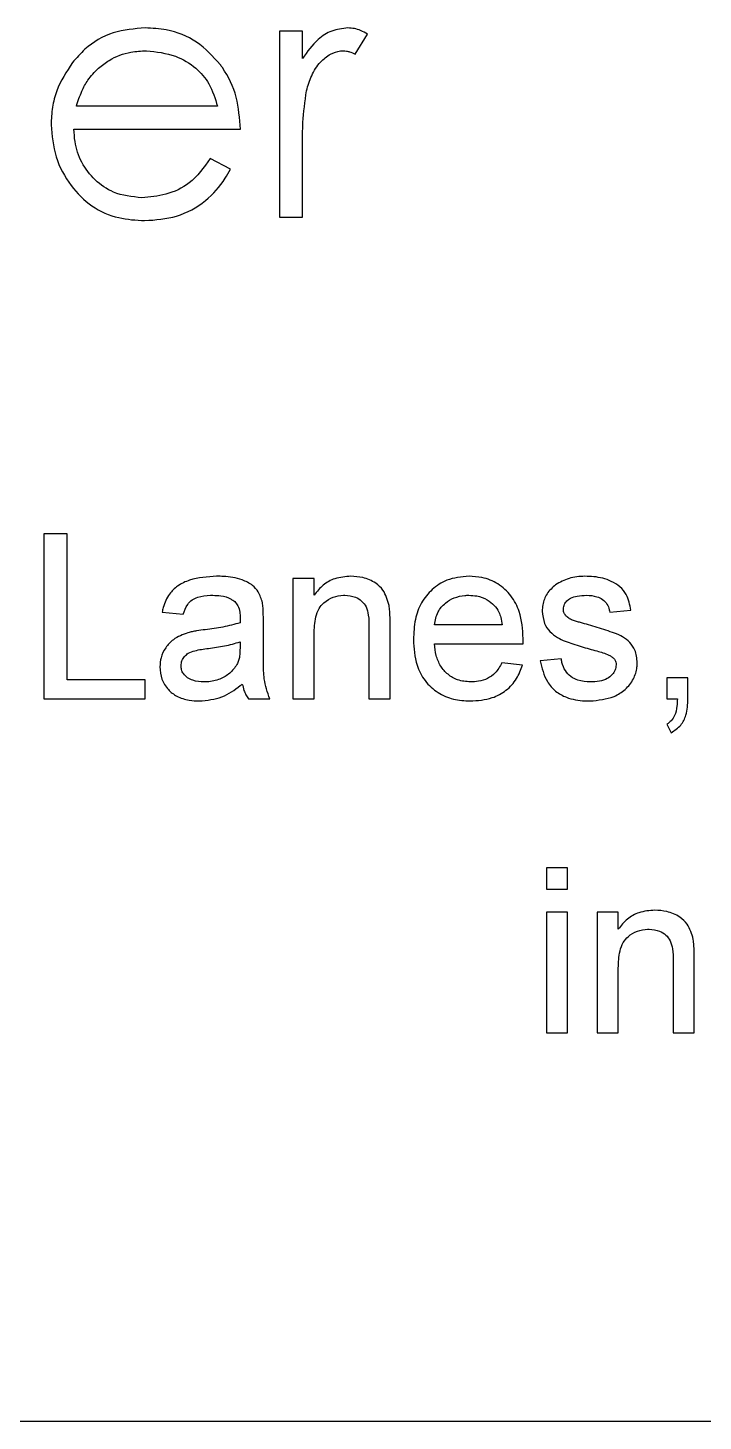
# Model space of a CAD drawing. Extents: x 75 to 2075, y 25 to 1460.
# Drawn here: x 829.67 to 838.1, y 1144.53 to 1161.89 of the extents above; entities that cross this region are included whole.
import ezdxf

# ---------------------------------------------------------------- set-up
doc = ezdxf.new("R2010")
doc.units = 0
doc.header["$LTSCALE"] = 5
doc.linetypes.add('SLD-KATı', pattern=[0])
doc.layers.get('0').update_dxf_attribs({"linetype": 'CONTINUOUS'})

msp = doc.modelspace()

# ---------------------------------------------------------------- linework, layer by layer
at = {"color": 7, "linetype": 'SLD-KATı'}
for p, q in [((832.812, 1161.849), (832.812, 1159.529)), ((833.097, 1161.849), (832.812, 1161.849)), ((833.097, 1161.507), (833.097, 1161.849)), ((833.755, 1161.563), (833.911, 1161.81)), ((832.039, 1160.913), (830.278, 1160.913)), ((830.248, 1160.628), (832.324, 1160.628)), ((832.202, 1160.128), (831.948, 1160.261)), ((833.097, 1159.529), (833.097, 1160.308)), ((832.812, 1159.529), (833.097, 1159.529)), ((829.872, 1155.583), (829.872, 1153.529)), ((830.162, 1155.583), (829.872, 1155.583)), ((830.162, 1153.766), (830.162, 1155.583)), ((833.244, 1155.03), (832.98, 1155.03)), ((832.98, 1155.03), (832.98, 1153.529)), ((833.244, 1154.821), (833.244, 1155.03)), ((831.347, 1154.609), (831.61, 1154.582)), ((832.611, 1154.181), (832.611, 1154.502)), ((836.931, 1154.609), (837.195, 1154.635)), ((833.244, 1153.529), (833.244, 1154.334)), ((833.928, 1154.425), (833.928, 1153.529)), ((834.192, 1153.529), (834.192, 1154.447)), ((835.588, 1154.451), (834.745, 1154.451)), ((832.322, 1154.24), (832.32, 1154.163)), ((834.745, 1154.213), (835.85, 1154.213)), ((836.326, 1154.029), (836.062, 1154.003)), ((835.843, 1153.95), (835.585, 1153.976)), ((831.136, 1153.766), (830.162, 1153.766)), ((831.136, 1153.529), (831.136, 1153.766)), ((837.906, 1153.792), (837.643, 1153.792)), ((837.643, 1153.792), (837.643, 1153.529)), ((837.906, 1153.529), (837.906, 1153.792)), ((829.872, 1153.529), (831.136, 1153.529)), ((832.427, 1153.529), (832.69, 1153.529)), ((832.98, 1153.529), (833.244, 1153.529)), ((833.928, 1153.529), (834.192, 1153.529)), ((837.643, 1153.529), (837.774, 1153.529)), ((837.643, 1153.212), (837.695, 1153.107)), ((836.405, 1151.422), (836.141, 1151.422)), ((836.141, 1151.422), (836.141, 1151.159)), ((836.405, 1151.159), (836.405, 1151.422)), ((836.141, 1151.159), (836.405, 1151.159)), ((836.141, 1150.869), (836.141, 1149.368)), ((836.405, 1150.869), (836.141, 1150.869)), ((836.405, 1149.368), (836.405, 1150.869)), ((836.773, 1150.869), (836.773, 1149.368)), ((837.037, 1150.869), (836.773, 1150.869)), ((837.037, 1150.66), (837.037, 1150.869)), ((837.037, 1149.368), (837.037, 1150.173)), ((837.722, 1150.264), (837.722, 1149.368)), ((837.985, 1149.368), (837.985, 1150.286)), ((836.141, 1149.368), (836.405, 1149.368)), ((836.773, 1149.368), (837.037, 1149.368)), ((837.722, 1149.368), (837.985, 1149.368)), ((804.237, 1144.529), (898.237, 1144.529))]:
    msp.add_line(p, q, dxfattribs=at)
for points, knots in [([(831.137, 1161.889), (831.002, 1161.878), (830.73, 1161.856), (830.418, 1161.674), (830.28, 1161.514), (830.23, 1161.457)], [0, 0, 0, 0, 0.388277, 0.780897, 1, 1, 1, 1]), ([(832.071, 1161.433), (831.98, 1161.533), (831.797, 1161.736), (831.449, 1161.873), (831.225, 1161.885), (831.137, 1161.889)], [0, 0, 0, 0, 0.374957, 0.753947, 1, 1, 1, 1]), ([(833.663, 1161.889), (833.595, 1161.881), (833.461, 1161.865), (833.256, 1161.732), (833.157, 1161.592), (833.097, 1161.507)], [0, 0, 0, 0, 0.284382, 0.562795, 1, 1, 1, 1]), ([(833.911, 1161.81), (833.882, 1161.826), (833.83, 1161.856), (833.745, 1161.884), (833.691, 1161.887), (833.663, 1161.889)], [0, 0, 0, 0, 0.380024, 0.684555, 1, 1, 1, 1]), ([(830.23, 1161.457), (830.156, 1161.343), (830.042, 1161.171), (829.973, 1160.898), (829.966, 1160.755), (829.963, 1160.682)], [0, 0, 0, 0, 0.484287, 0.738171, 1, 1, 1, 1]), ([(830.554, 1161.387), (830.597, 1161.421), (830.717, 1161.515), (830.926, 1161.593), (831.087, 1161.601), (831.152, 1161.605)], [0, 0, 0, 0, 0.25552, 0.702185, 1, 1, 1, 1]), ([(831.152, 1161.605), (831.275, 1161.591), (831.497, 1161.566), (831.767, 1161.407), (831.954, 1161.187), (832.009, 1161.009), (832.039, 1160.913)], [0, 0, 0, 0, 0.3027797, 0.546021, 0.7522795, 1, 1, 1, 1]), ([(833.148, 1161.105), (833.167, 1161.169), (833.206, 1161.297), (833.307, 1161.459), (833.436, 1161.564), (833.541, 1161.6), (833.596, 1161.604), (833.609, 1161.605)], [0, 0, 0, 0, 0.27539, 0.553073, 0.771605, 0.946878, 1, 1, 1, 1]), ([(833.609, 1161.605), (833.622, 1161.604), (833.648, 1161.602), (833.697, 1161.589), (833.732, 1161.573), (833.755, 1161.563)], [0, 0, 0, 0, 0.25146, 0.503451, 1, 1, 1, 1]), ([(830.278, 1160.913), (830.299, 1160.976), (830.337, 1161.088), (830.424, 1161.254), (830.507, 1161.339), (830.554, 1161.387)], [0, 0, 0, 0, 0.360567, 0.641533, 1, 1, 1, 1]), ([(832.324, 1160.628), (832.314, 1160.762), (832.296, 1161.032), (832.17, 1161.298), (832.081, 1161.42), (832.071, 1161.433)], [0, 0, 0, 0, 0.469701, 0.943502, 1, 1, 1, 1]), ([(833.097, 1160.308), (833.098, 1160.375), (833.098, 1160.508), (833.103, 1160.775), (833.13, 1160.973), (833.148, 1161.105)], [0, 0, 0, 0, 0.250362, 0.500776, 1, 1, 1, 1]), ([(829.963, 1160.682), (829.975, 1160.547), (829.999, 1160.276), (830.193, 1159.926), (830.459, 1159.652), (830.791, 1159.507), (831.021, 1159.494), (831.13, 1159.488)], [0, 0, 0, 0, 0.216841, 0.434525, 0.629212, 0.824932, 1, 1, 1, 1]), ([(831.094, 1159.773), (830.973, 1159.785), (830.759, 1159.807), (830.504, 1159.987), (830.334, 1160.206), (830.259, 1160.433), (830.251, 1160.576), (830.248, 1160.628)], [0, 0, 0, 0, 0.26843, 0.474295, 0.679811, 0.882961, 1, 1, 1, 1]), ([(831.948, 1160.261), (831.869, 1160.15), (831.726, 1159.95), (831.403, 1159.8), (831.195, 1159.782), (831.094, 1159.773)], [0, 0, 0, 0, 0.3921, 0.706398, 1, 1, 1, 1]), ([(831.13, 1159.488), (831.265, 1159.497), (831.537, 1159.516), (831.894, 1159.712), (832.097, 1159.944), (832.18, 1160.09), (832.202, 1160.128)], [0, 0, 0, 0, 0.30667, 0.616528, 0.89961, 1, 1, 1, 1]), ([(832.027, 1155.056), (831.913, 1155.049), (831.743, 1155.038), (831.543, 1154.946), (831.424, 1154.828), (831.371, 1154.707), (831.352, 1154.628), (831.347, 1154.609)], [0, 0, 0, 0, 0.381343, 0.567541, 0.726276, 0.932653, 1, 1, 1, 1]), ([(832.599, 1154.727), (832.585, 1154.774), (832.561, 1154.855), (832.469, 1154.956), (832.32, 1155.029), (832.163, 1155.054), (832.056, 1155.056), (832.027, 1155.056)], [0, 0, 0, 0, 0.199454, 0.346695, 0.554067, 0.880345, 1, 1, 1, 1]), ([(833.701, 1155.056), (833.633, 1155.051), (833.511, 1155.041), (833.349, 1154.953), (833.279, 1154.865), (833.244, 1154.821)], [0, 0, 0, 0, 0.3766554, 0.683152, 1, 1, 1, 1]), ([(834.178, 1154.693), (834.159, 1154.76), (834.129, 1154.868), (834.002, 1154.986), (833.86, 1155.046), (833.751, 1155.053), (833.701, 1155.056)], [0, 0, 0, 0, 0.309745, 0.502044, 0.771553, 1, 1, 1, 1]), ([(835.176, 1155.056), (835.08, 1155.048), (834.913, 1155.033), (834.709, 1154.899), (834.572, 1154.728), (834.493, 1154.509), (834.486, 1154.351), (834.482, 1154.267)], [0, 0, 0, 0, 0.238848, 0.420245, 0.601322, 0.785852, 1, 1, 1, 1]), ([(835.851, 1154.281), (835.844, 1154.395), (835.832, 1154.583), (835.708, 1154.819), (835.544, 1154.969), (835.355, 1155.047), (835.23, 1155.053), (835.176, 1155.056)], [0, 0, 0, 0, 0.29255, 0.483869, 0.67557, 0.860153, 1, 1, 1, 1]), ([(836.621, 1155.056), (836.588, 1155.055), (836.521, 1155.052), (836.393, 1155.027), (836.309, 1154.981), (836.254, 1154.951)], [0, 0, 0, 0, 0.258547, 0.517506, 1, 1, 1, 1]), ([(837.195, 1154.635), (837.181, 1154.702), (837.158, 1154.81), (837.062, 1154.932), (836.923, 1155.014), (836.77, 1155.052), (836.658, 1155.055), (836.621, 1155.056)], [0, 0, 0, 0, 0.254964, 0.414788, 0.573966, 0.859375, 1, 1, 1, 1]), ([(836.254, 1154.951), (836.216, 1154.916), (836.141, 1154.846), (836.094, 1154.723), (836.09, 1154.647), (836.088, 1154.621)], [0, 0, 0, 0, 0.404053, 0.793071, 1, 1, 1, 1]), ([(831.61, 1154.582), (831.626, 1154.625), (831.65, 1154.692), (831.718, 1154.765), (831.816, 1154.81), (831.907, 1154.818), (831.97, 1154.819), (831.98, 1154.819)], [0, 0, 0, 0, 0.279396, 0.442127, 0.605292, 0.936793, 1, 1, 1, 1]), ([(831.98, 1154.819), (832.013, 1154.818), (832.091, 1154.815), (832.187, 1154.789), (832.239, 1154.751), (832.254, 1154.74)], [0, 0, 0, 0, 0.345213, 0.805188, 1, 1, 1, 1]), ([(832.254, 1154.74), (832.268, 1154.723), (832.301, 1154.686), (832.319, 1154.613), (832.321, 1154.562), (832.322, 1154.538)], [0, 0, 0, 0, 0.300112, 0.666895, 1, 1, 1, 1]), ([(832.611, 1154.502), (832.611, 1154.535), (832.61, 1154.59), (832.608, 1154.665), (832.602, 1154.706), (832.599, 1154.727)], [0, 0, 0, 0, 0.443032, 0.720978, 1, 1, 1, 1]), ([(833.244, 1154.334), (833.246, 1154.406), (833.251, 1154.516), (833.297, 1154.652), (833.372, 1154.74), (833.478, 1154.801), (833.573, 1154.818), (833.622, 1154.819), (833.628, 1154.819)], [0, 0, 0, 0, 0.30617, 0.466327, 0.59985, 0.790966, 0.974731, 1, 1, 1, 1]), ([(833.628, 1154.819), (833.673, 1154.815), (833.748, 1154.808), (833.84, 1154.751), (833.899, 1154.673), (833.926, 1154.559), (833.928, 1154.474), (833.928, 1154.425)], [0, 0, 0, 0, 0.2353833, 0.394116, 0.5539656, 0.7390831, 1, 1, 1, 1]), ([(834.192, 1154.447), (834.192, 1154.481), (834.191, 1154.538), (834.188, 1154.621), (834.182, 1154.669), (834.178, 1154.693)], [0, 0, 0, 0, 0.405275, 0.702136, 1, 1, 1, 1]), ([(834.745, 1154.451), (834.755, 1154.506), (834.773, 1154.61), (834.873, 1154.724), (834.991, 1154.794), (835.095, 1154.817), (835.157, 1154.819), (835.174, 1154.819)], [0, 0, 0, 0, 0.266857, 0.497874, 0.698841, 0.917601, 1, 1, 1, 1]), ([(835.174, 1154.819), (835.207, 1154.818), (835.287, 1154.814), (835.4, 1154.774), (835.463, 1154.718), (835.491, 1154.693)], [0, 0, 0, 0, 0.283538, 0.680511, 1, 1, 1, 1]), ([(835.491, 1154.693), (835.512, 1154.667), (835.548, 1154.621), (835.576, 1154.536), (835.584, 1154.481), (835.588, 1154.451)], [0, 0, 0, 0, 0.38067, 0.647159, 1, 1, 1, 1]), ([(836.352, 1154.648), (836.355, 1154.668), (836.359, 1154.706), (836.396, 1154.752), (836.448, 1154.791), (836.534, 1154.816), (836.601, 1154.818), (836.64, 1154.819)], [0, 0, 0, 0, 0.162537, 0.303115, 0.454707, 0.684859, 1, 1, 1, 1]), ([(836.64, 1154.819), (836.684, 1154.817), (836.755, 1154.813), (836.844, 1154.77), (836.899, 1154.712), (836.923, 1154.653), (836.929, 1154.619), (836.931, 1154.609)], [0, 0, 0, 0, 0.329887, 0.530366, 0.731509, 0.922626, 1, 1, 1, 1]), ([(832.322, 1154.538), (832.322, 1154.533), (832.322, 1154.523), (832.321, 1154.502), (832.321, 1154.487), (832.32, 1154.477)], [0, 0, 0, 0, 0.250263, 0.50063, 1, 1, 1, 1]), ([(836.088, 1154.621), (836.094, 1154.569), (836.104, 1154.476), (836.18, 1154.362), (836.301, 1154.27), (836.473, 1154.212), (836.606, 1154.171), (836.673, 1154.151)], [0, 0, 0, 0, 0.19026, 0.339534, 0.488611, 0.742293, 1, 1, 1, 1]), ([(836.379, 1154.569), (836.375, 1154.575), (836.363, 1154.592), (836.353, 1154.619), (836.352, 1154.64), (836.352, 1154.648)], [0, 0, 0, 0, 0.2524092, 0.7410704, 1, 1, 1, 1]), ([(836.466, 1154.509), (836.458, 1154.513), (836.442, 1154.52), (836.41, 1154.537), (836.392, 1154.556), (836.379, 1154.569)], [0, 0, 0, 0, 0.252219, 0.504646, 1, 1, 1, 1]), ([(836.666, 1154.451), (836.632, 1154.461), (836.582, 1154.474), (836.516, 1154.493), (836.483, 1154.504), (836.466, 1154.509)], [0, 0, 0, 0, 0.499919, 0.749932, 1, 1, 1, 1]), ([(831.67, 1154.353), (831.606, 1154.329), (831.498, 1154.289), (831.387, 1154.17), (831.329, 1154.05), (831.323, 1153.965), (831.321, 1153.927)], [0, 0, 0, 0, 0.34114, 0.573373, 0.8049358, 1, 1, 1, 1]), ([(831.886, 1154.39), (831.85, 1154.386), (831.795, 1154.378), (831.723, 1154.366), (831.688, 1154.357), (831.67, 1154.353)], [0, 0, 0, 0, 0.4991623, 0.749315, 1, 1, 1, 1]), ([(832.32, 1154.477), (832.25, 1154.457), (832.143, 1154.428), (831.997, 1154.405), (831.923, 1154.395), (831.886, 1154.39)], [0, 0, 0, 0, 0.496837, 0.748293, 1, 1, 1, 1]), ([(837.274, 1153.98), (837.269, 1154.034), (837.26, 1154.126), (837.184, 1154.234), (837.064, 1154.327), (836.881, 1154.383), (836.738, 1154.428), (836.666, 1154.451)], [0, 0, 0, 0, 0.1899486, 0.3254891, 0.4601571, 0.7281874, 1, 1, 1, 1]), ([(831.584, 1153.941), (831.586, 1153.963), (831.591, 1154.005), (831.625, 1154.059), (831.68, 1154.104), (831.782, 1154.139), (831.868, 1154.15), (831.925, 1154.158)], [0, 0, 0, 0, 0.141846, 0.284629, 0.418617, 0.610232, 1, 1, 1, 1]), ([(831.925, 1154.158), (831.992, 1154.167), (832.092, 1154.181), (832.225, 1154.209), (832.289, 1154.23), (832.322, 1154.24)], [0, 0, 0, 0, 0.498026, 0.748475, 1, 1, 1, 1]), ([(832.32, 1154.163), (832.319, 1154.128), (832.317, 1154.076), (832.304, 1154.005), (832.289, 1153.972), (832.281, 1153.955)], [0, 0, 0, 0, 0.489221, 0.74118, 1, 1, 1, 1]), ([(832.69, 1153.529), (832.662, 1153.611), (832.612, 1153.757), (832.613, 1153.98), (832.612, 1154.113), (832.611, 1154.181)], [0, 0, 0, 0, 0.391259, 0.695249, 1, 1, 1, 1]), ([(834.482, 1154.267), (834.488, 1154.159), (834.5, 1153.977), (834.618, 1153.747), (834.779, 1153.599), (834.979, 1153.514), (835.119, 1153.506), (835.19, 1153.502)], [0, 0, 0, 0, 0.272998, 0.458371, 0.644458, 0.820524, 1, 1, 1, 1]), ([(835.194, 1153.739), (835.139, 1153.744), (835.038, 1153.752), (834.909, 1153.829), (834.815, 1153.935), (834.76, 1154.069), (834.75, 1154.165), (834.745, 1154.213)], [0, 0, 0, 0, 0.223478, 0.413518, 0.603306, 0.799882, 1, 1, 1, 1]), ([(835.85, 1154.213), (835.85, 1154.219), (835.851, 1154.23), (835.851, 1154.253), (835.851, 1154.27), (835.851, 1154.281)], [0, 0, 0, 0, 0.249604, 0.499751, 1, 1, 1, 1]), ([(836.062, 1154.003), (836.084, 1153.912), (836.119, 1153.771), (836.249, 1153.618), (836.411, 1153.529), (836.564, 1153.504), (836.664, 1153.503), (836.686, 1153.502)], [0, 0, 0, 0, 0.310404, 0.485537, 0.661075, 0.92516, 1, 1, 1, 1]), ([(836.689, 1153.739), (836.636, 1153.742), (836.55, 1153.747), (836.441, 1153.802), (836.37, 1153.88), (836.338, 1153.961), (836.328, 1154.013), (836.326, 1154.029)], [0, 0, 0, 0, 0.305608, 0.498019, 0.691904, 0.906002, 1, 1, 1, 1]), ([(836.673, 1154.151), (836.705, 1154.143), (836.763, 1154.128), (836.846, 1154.104), (836.896, 1154.084), (836.92, 1154.074)], [0, 0, 0, 0, 0.385649, 0.692269, 1, 1, 1, 1]), ([(836.686, 1153.502), (836.788, 1153.512), (836.946, 1153.526), (837.131, 1153.64), (837.231, 1153.77), (837.27, 1153.891), (837.273, 1153.961), (837.274, 1153.98)], [0, 0, 0, 0, 0.3605818, 0.5562182, 0.7533027, 0.93257, 1, 1, 1, 1]), ([(836.92, 1154.074), (836.933, 1154.067), (836.958, 1154.054), (836.989, 1154.024), (837.008, 1153.989), (837.01, 1153.965), (837.01, 1153.953)], [0, 0, 0, 0, 0.270086, 0.542087, 0.781292, 1, 1, 1, 1]), ([(831.321, 1153.927), (831.325, 1153.875), (831.333, 1153.772), (831.415, 1153.644), (831.535, 1153.55), (831.673, 1153.508), (831.77, 1153.504), (831.812, 1153.502)], [0, 0, 0, 0, 0.209341, 0.42115, 0.601944, 0.825002, 1, 1, 1, 1]), ([(831.872, 1153.739), (831.824, 1153.742), (831.751, 1153.746), (831.663, 1153.788), (831.615, 1153.836), (831.587, 1153.89), (831.585, 1153.925), (831.584, 1153.941)], [0, 0, 0, 0, 0.364282, 0.548953, 0.734909, 0.874255, 1, 1, 1, 1]), ([(832.281, 1153.955), (832.253, 1153.917), (832.197, 1153.841), (832.065, 1153.766), (831.952, 1153.741), (831.885, 1153.74), (831.872, 1153.739)], [0, 0, 0, 0, 0.289633, 0.585083, 0.918139, 1, 1, 1, 1]), ([(835.19, 1153.502), (835.283, 1153.508), (835.443, 1153.519), (835.643, 1153.627), (835.777, 1153.772), (835.822, 1153.892), (835.843, 1153.95)], [0, 0, 0, 0, 0.32519, 0.554014, 0.78321, 1, 1, 1, 1]), ([(835.585, 1153.976), (835.56, 1153.932), (835.517, 1153.853), (835.409, 1153.777), (835.3, 1153.744), (835.228, 1153.741), (835.194, 1153.739)], [0, 0, 0, 0, 0.310031, 0.551349, 0.791237, 1, 1, 1, 1]), ([(837.01, 1153.953), (837.008, 1153.931), (837.003, 1153.886), (836.961, 1153.826), (836.896, 1153.773), (836.798, 1153.743), (836.727, 1153.741), (836.689, 1153.739)], [0, 0, 0, 0, 0.153125, 0.307697, 0.498122, 0.73434, 1, 1, 1, 1]), ([(831.812, 1153.502), (831.909, 1153.512), (832.096, 1153.53), (832.261, 1153.645), (832.34, 1153.706), (832.348, 1153.713)], [0, 0, 0, 0, 0.4886247, 0.9461434, 1, 1, 1, 1]), ([(832.348, 1153.713), (832.354, 1153.687), (832.364, 1153.64), (832.392, 1153.578), (832.415, 1153.545), (832.427, 1153.529)], [0, 0, 0, 0, 0.400827, 0.697096, 1, 1, 1, 1]), ([(837.774, 1153.529), (837.772, 1153.498), (837.769, 1153.427), (837.749, 1153.332), (837.703, 1153.254), (837.662, 1153.226), (837.643, 1153.212)], [0, 0, 0, 0, 0.257444, 0.593606, 0.803547, 1, 1, 1, 1]), ([(837.695, 1153.107), (837.739, 1153.135), (837.823, 1153.189), (837.897, 1153.345), (837.903, 1153.46), (837.906, 1153.529)], [0, 0, 0, 0, 0.309251, 0.58772, 1, 1, 1, 1]), ([(837.494, 1150.895), (837.426, 1150.89), (837.304, 1150.88), (837.142, 1150.792), (837.072, 1150.704), (837.037, 1150.66)], [0, 0, 0, 0, 0.376664, 0.683152, 1, 1, 1, 1]), ([(837.972, 1150.532), (837.953, 1150.599), (837.922, 1150.707), (837.795, 1150.825), (837.653, 1150.885), (837.544, 1150.892), (837.494, 1150.895)], [0, 0, 0, 0, 0.309743, 0.502043, 0.771552, 1, 1, 1, 1]), ([(837.037, 1150.173), (837.04, 1150.245), (837.044, 1150.355), (837.091, 1150.491), (837.166, 1150.579), (837.272, 1150.64), (837.366, 1150.657), (837.415, 1150.658), (837.421, 1150.658)], [0, 0, 0, 0, 0.306206, 0.466351, 0.599866, 0.790977, 0.974733, 1, 1, 1, 1]), ([(837.421, 1150.658), (837.466, 1150.654), (837.541, 1150.647), (837.633, 1150.59), (837.692, 1150.512), (837.719, 1150.398), (837.721, 1150.313), (837.722, 1150.264)], [0, 0, 0, 0, 0.2353772, 0.3941112, 0.5539621, 0.7391463, 1, 1, 1, 1]), ([(837.985, 1150.286), (837.985, 1150.32), (837.984, 1150.377), (837.981, 1150.46), (837.975, 1150.508), (837.972, 1150.532)], [0, 0, 0, 0, 0.405275, 0.702136, 1, 1, 1, 1])]:
    msp.add_open_spline(points, degree=3, knots=knots, dxfattribs=at)

doc.saveas('drawing.dxf')
